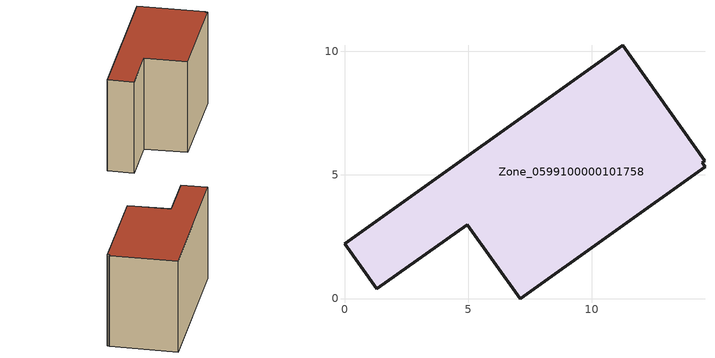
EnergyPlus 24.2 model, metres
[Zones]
Zone_0599100000101758
 floor ground (C_G): 14.58,5.32 7.1,0 4.96,2.98 1.3,0.39 0,2.21 11.24,10.23 14.57,5.57 14.46,5.49 z0
 wall outside (C_F): 0,2.21 1.3,0.39 4.96,2.98 7.1,0 14.58,5.32 14.46,5.49 14.57,5.57 11.24,10.23 0,2.21 z0:8.34
 roof outside (C_R): 7.1,0 14.58,5.32 14.46,5.49 14.57,5.57 11.24,10.23 0,2.21 1.3,0.39 4.96,2.98 z8.34
[BUILDING]
Pand.0599100000101758: North Axis=0; Terrain=City; Loads Convergence Tolerance Value=0.04; Temperature Convergence Tolerance Value=0.4; Solar Distribution=FullExterior; Maximum Number of Warmup Days=25; Minimum Number of Warmup Days=1
[Site:Location]
Rotterdam.The.Hague.AP_ZH_NLD Design_Conditions: Latitude=51.96; Longitude=4.45; Time Zone=1; Elevation=-4.5
[SITE:GROUNDTEMPERATURE:BUILDINGSURFACE]
18, 18, 18, 18, 18, 18, 18, 18, 18, 18, 18, 18
[MATERIAL] Thermal Absorptance=0.9; Solar Absorptance=0.7; Visible Absorptance=0.7
Name | Roughness | Thickness | Conductivity | Density | Specific Heat
G.TC.1975-1991 | MediumSmooth | 0.15 | 0.288461 | 540 | 1210
F.TC.1975-1991 | Rough | 0.3 | 0.230769 | 1920 | 840
R.TC.1975-1991 | MediumRough | 0.2 | 0.153846 | 1500 | 1000
[CONSTRUCTION]
C_G: G.TC.1975-1991
C_F: F.TC.1975-1991
C_R: R.TC.1975-1991
[ZONE]
Zone_0599100000101758: Type=1; Multiplier=1; Ceiling Height=Autocalculate; Volume=Autocalculate; Floor Area=autocalculate; Part of Total Floor Area=Yes
[ZONEINFILTRATION:DESIGNFLOWRATE]
Infil_Zone_0599100000101758: Zone or ZoneList or Space or SpaceList=Zone_0599100000101758; Schedule=AlwaysOn; Design Flow Rate Calculation Method=Flow/Area; Flow Rate per Floor Area=0.003; Constant Term Coefficient=1; Temperature Term Coefficient=0; Velocity Term Coefficient=0; Velocity Squared Term Coefficient=0
[HVACTEMPLATE:ZONE:IDEALLOADSAIRSYSTEM]
Zone_0599100000101758: Maximum Heating Supply Air Temperature=50; Minimum Cooling Supply Air Temperature=13; Maximum Heating Supply Air Humidity Ratio=0.0156; Minimum Cooling Supply Air Humidity Ratio=0.0077; Heating Limit=NoLimit; Cooling Limit=NoLimit; Dehumidification Control Type=ConstantSensibleHeatRatio; Cooling Sensible Heat Ratio=0.7; Dehumidification Setpoint=60; Humidification Control Type=None; Humidification Setpoint=30; Outdoor Air Method=None; Outdoor Air Flow Rate per Person=0.00944; Outdoor Air Flow Rate per Zone Floor Area=0; Outdoor Air Flow Rate per Zone=0; Demand Controlled Ventilation Type=None; Outdoor Air Economizer Type=NoEconomizer; Heat Recovery Type=None; Sensible Heat Recovery Effectiveness=0.7; Latent Heat Recovery Effectiveness=0.65
[ZONECONTROL:THERMOSTAT]
ThermostatControl_Zone_0599100000101758: Zone or ZoneList=Zone_0599100000101758; Control Type Schedule=DualSetpointControlType; Control 1=Thermostat_Zone_0599100000101758; Temperature Difference Between Cutout And Setpoint=0
[THERMOSTATSETPOINT:DUALSETPOINT]
Thermostat_Zone_0599100000101758: Heating Setpoint Temperature Schedule=HeatingSetpoint_Zone_0599100000101758; Cooling Setpoint Temperature Schedule=CoolingSetpoint_Zone_0599100000101758
[SCHEDULE:COMPACT]
HeatingSetpoint_Zone_0599100000101758: Through: 12/31, For: AllDays, Until: 24:00, 21
CoolingSetpoint_Zone_0599100000101758: Through: 12/31, For: AllDays, Until: 24:00, 24
DualSetpointControlType: Through: 12/31, For: AllDays, Until: 24:00, 4
AlwaysOn: Through: 12/31, For: AllDays, Until: 24:00, 1
